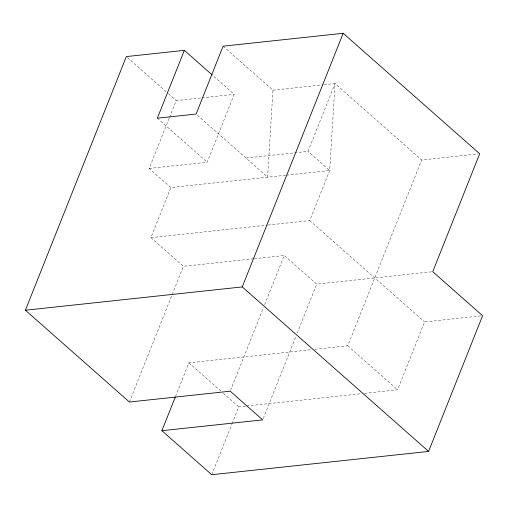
<?xml version="1.0" encoding="UTF-8"?>
<svg xmlns="http://www.w3.org/2000/svg" width="508" height="508" viewBox="0 0 508 508"><rect width="100%" height="100%" fill="white"/><g stroke="black" fill="none" stroke-linecap="round" stroke-linejoin="round"><path stroke-width="0.38" stroke-dasharray="2.54 1.91" d="M223.107 46.184L272.961 90.195L267.614 177.171L197.288 115.087M285.686 175.228L170.847 187.573L149.187 168.453L169.221 118.104M169.513 117.373L176.187 100.59L201.276 97.898M253.511 258.782L183.413 266.313L150.92 237.636L170.847 187.573M149.187 168.453L207.201 162.217L234.207 94.361L212.839 75.495M129.4 402.031L183.413 266.313M175.539 396.411L188.893 362.852L311.664 349.656M245.955 158.052L308.019 151.384L335.02 83.528L421.659 160.001L478.104 153.937M230.511 390.462L263.5 307.562M264.668 304.629L284.226 255.48L316.713 284.156L432.746 271.691M268.078 225.044L309.753 220.567L329.673 170.504L335.02 83.528L324.021 84.709M211.747 474.72L231.781 424.37M232.073 423.64L238.747 406.857L245.828 406.102M263.29 418.414L295.808 336.696M297.263 333.045L316.713 284.156M314.801 349.32L347.726 345.783L421.659 160.001M364.554 393.344L397.58 389.795L424.586 321.932L482.6 315.703M202.063 97.809L234.207 94.361M272.961 90.195L323.24 84.792M286.468 175.146L329.673 170.504L308.019 151.384M150.92 237.636L267.291 225.127M254.298 258.693L284.226 255.48M246.615 406.013L361.41 393.681M127.521 57.633L167.881 93.256M168.472 93.783L176.187 100.59M309.753 220.567L424.586 321.932M157.347 118.205L207.201 162.217M347.726 345.783L397.58 389.795M188.893 362.852L220.942 391.141M223.317 393.236L238.747 406.857"/><path stroke-width="0.76" d="M175.247 397.142L161.893 430.708L262.706 419.875L230.219 391.198L129.4 402.031L25.4 310.223L126.333 56.585L184.347 50.349L212.242 74.974M184.347 50.349L157.347 118.205L196.101 114.04L223.107 46.184L343.179 33.28L479.673 153.772L432.746 271.691L482.6 315.703L428.593 451.415L211.747 474.72L161.893 430.708M25.4 310.223L242.246 286.918L343.179 33.28M242.246 286.918L428.593 451.415"/></g></svg>
